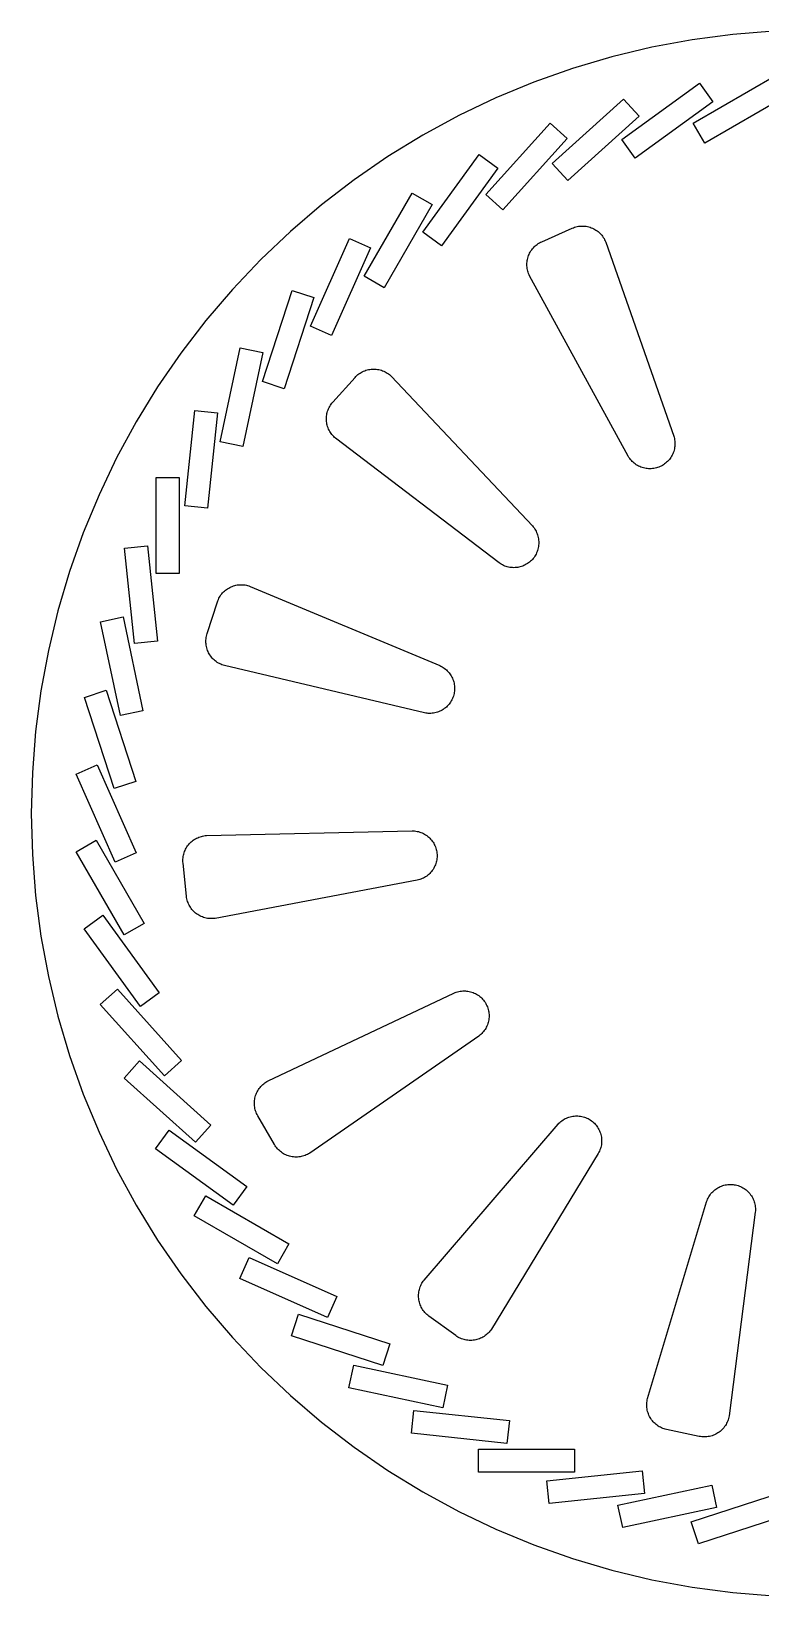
# Model space of a CAD drawing. Header units: metres. Extents: x -94 to 94, y -94 to 94.
# Drawn here: x -94 to -6.5, y -93.9 to 93.9 of the extents above; entities that cross this region are included whole.
import ezdxf

# ---------------------------------------------------------------- set-up
doc = ezdxf.new("R2010")
doc.units = ezdxf.units.M

msp = doc.modelspace()

# ---------------------------------------------------------------- linework, layer by layer
for p, q in [((-4.91957, 93.8712), (-9.82567, 93.485)), ((-14.7048, 92.8427), (-19.5437, 91.9459)), ((-9.82567, 93.485), (-14.7048, 92.8427)), ((-24.329, 90.797), (-29.0476, 89.3993)), ((-19.5437, 91.9459), (-24.329, 90.797)), ((-29.0476, 89.3993), (-33.6866, 87.7565)), ((-14.5632, 82.8495), (-4.58661, 88.6095)), ((-33.6866, 87.7565), (-38.2332, 85.8733)), ((-23.1436, 80.8733), (-13.8237, 87.6446)), ((-13.8237, 87.6446), (-12.2014, 85.4117)), ((-38.2332, 85.8733), (-42.6751, 83.7546)), ((-31.4704, 78.0111), (-22.9093, 85.7195)), ((-22.9093, 85.7195), (-21.0625, 83.6684)), ((-12.2014, 85.4117), (-21.5213, 78.6405)), ((-3.2066, 86.2192), (-13.1832, 80.4592)), ((-42.6751, 83.7546), (-47, 81.4064)), ((-39.4523, 74.2942), (-31.744, 82.8553)), ((-31.744, 82.8553), (-29.6929, 81.0085)), ((-21.0625, 83.6684), (-29.6236, 75.9601)), ((-13.1832, 80.4592), (-14.5632, 82.8495)), ((-47, 81.4064), (-51.1961, 78.835)), ((-29.6929, 81.0085), (-37.4013, 72.4474)), ((-21.5213, 78.6405), (-23.1436, 80.8733)), ((-47.0021, 69.7634), (-40.2308, 79.0832)), ((-40.2308, 79.0832), (-37.9979, 77.461)), ((-51.1961, 78.835), (-55.2518, 76.0476)), ((-37.9979, 77.461), (-44.7692, 68.1411)), ((-29.6236, 75.9601), (-31.4704, 78.0111)), ((-55.2518, 76.0476), (-59.1561, 73.0517)), ((-54.0368, 64.4681), (-48.2769, 74.4447)), ((-48.2769, 74.4447), (-45.8866, 73.0647)), ((-37.4013, 72.4474), (-39.4523, 74.2942)), ((-59.1561, 73.0517), (-62.8983, 69.8556)), ((-45.8866, 73.0647), (-51.6466, 63.0881)), ((-62.8983, 69.8556), (-66.468, 66.468)), ((-44.7692, 68.1411), (-47.0021, 69.7634)), ((-32.7391, 68.616), (-29.0849, 70.2429)), ((-29.0849, 70.2429), (-28.9398, 70.303)), ((-28.9398, 70.303), (-28.7917, 70.3554)), ((-28.7917, 70.3554), (-28.6411, 70.4001)), ((-28.6411, 70.4001), (-28.4884, 70.4367)), ((-28.4884, 70.4367), (-28.334, 70.4653)), ((-28.334, 70.4653), (-28.1783, 70.4858)), ((-28.1783, 70.4858), (-28.0217, 70.4982)), ((-28.0217, 70.4982), (-27.8647, 70.5023)), ((-27.8647, 70.5023), (-27.7077, 70.4982)), ((-27.7077, 70.4982), (-27.5511, 70.4858)), ((-27.5511, 70.4858), (-27.3954, 70.4653)), ((-27.3954, 70.4653), (-27.241, 70.4367)), ((-27.241, 70.4367), (-27.0882, 70.4001)), ((-27.0882, 70.4001), (-26.9376, 70.3555)), ((-26.9376, 70.3555), (-26.7896, 70.303)), ((-26.7896, 70.303), (-26.6445, 70.2429)), ((-26.6445, 70.2429), (-26.5027, 70.1753)), ((-26.5027, 70.1753), (-26.3647, 70.1004)), ((-26.3647, 70.1004), (-26.2308, 70.0183)), ((-26.2308, 70.0183), (-26.1013, 69.9293)), ((-26.1013, 69.9293), (-25.9767, 69.8337)), ((-25.9767, 69.8337), (-25.8573, 69.7317)), ((-25.8573, 69.7317), (-25.7434, 69.6236)), ((-25.7434, 69.6236), (-25.6352, 69.5097)), ((-25.6352, 69.5097), (-25.5332, 69.3902)), ((-60.4796, 58.4666), (-55.794, 68.9906)), ((-53.2726, 67.868), (-57.9582, 57.344)), ((-55.794, 68.9906), (-53.2726, 67.868)), ((-34.0349, 67.5092), (-33.9459, 67.6387)), ((-33.9459, 67.6387), (-33.8503, 67.7633)), ((-33.8503, 67.7633), (-33.7483, 67.8827)), ((-33.7483, 67.8827), (-33.6402, 67.9967)), ((-33.6402, 67.9967), (-33.5262, 68.1048)), ((-33.5262, 68.1048), (-33.4068, 68.2068)), ((-33.4068, 68.2068), (-33.2822, 68.3024)), ((-33.2822, 68.3024), (-33.1528, 68.3913)), ((-33.1528, 68.3913), (-33.0188, 68.4734)), ((-33.0188, 68.4734), (-32.8808, 68.5484)), ((-32.8808, 68.5484), (-32.7391, 68.616)), ((-25.5332, 69.3902), (-25.4376, 69.2656)), ((-25.4376, 69.2656), (-25.3487, 69.1362)), ((-25.3487, 69.1362), (-25.2666, 69.0023)), ((-25.2666, 69.0023), (-25.1917, 68.8642)), ((-25.1917, 68.8642), (-25.124, 68.7225)), ((-25.124, 68.7225), (-25.0639, 68.5774)), ((-25.0639, 68.5774), (-16.9026, 45.2992)), ((-66.468, 66.468), (-69.8556, 62.8983)), ((-34.5188, 65.8753), (-34.5147, 66.0323)), ((-34.5147, 65.7183), (-34.5188, 65.8753)), ((-34.5147, 66.0323), (-34.5024, 66.1889)), ((-34.5024, 65.5618), (-34.5147, 65.7183)), ((-34.5024, 66.1889), (-34.4819, 66.3446)), ((-34.4819, 66.3446), (-34.4533, 66.4991)), ((-34.4533, 66.4991), (-34.4166, 66.6518)), ((-34.4166, 66.6518), (-34.372, 66.8024)), ((-34.372, 66.8024), (-34.3196, 66.9504)), ((-34.3196, 66.9504), (-34.2595, 67.0956)), ((-34.2595, 67.0956), (-34.1919, 67.2373)), ((-34.1919, 67.2373), (-34.1169, 67.3753)), ((-34.1169, 67.3753), (-34.0349, 67.5092)), ((-51.6466, 63.0881), (-54.0368, 64.4681)), ((-34.4819, 65.406), (-34.5024, 65.5618)), ((-34.4533, 65.2516), (-34.4819, 65.406)), ((-34.4166, 65.0989), (-34.4533, 65.2516)), ((-34.372, 64.9483), (-34.4166, 65.0989)), ((-34.3196, 64.8002), (-34.372, 64.9483)), ((-34.2595, 64.6551), (-34.3196, 64.8002)), ((-34.1919, 64.5134), (-34.2595, 64.6551)), ((-22.3538, 42.8722), (-34.1919, 64.5134)), ((-69.8556, 62.8983), (-73.0517, 59.1561)), ((-66.2597, 51.8244), (-62.6998, 62.7806)), ((-62.6998, 62.7806), (-60.0749, 61.9277)), ((-60.0749, 61.9277), (-63.6348, 50.9716)), ((-73.0517, 59.1561), (-76.0476, 55.2518)), ((-57.9582, 57.344), (-60.4796, 58.4666)), ((-76.0476, 55.2518), (-78.835, 51.1961)), ((-71.3139, 44.6145), (-68.9187, 55.8828)), ((-68.9187, 55.8828), (-66.219, 55.3089)), ((-66.219, 55.3089), (-68.6142, 44.0407)), ((-54.9187, 52.5622), (-54.7993, 52.6642)), ((-54.7993, 52.6642), (-54.6747, 52.7599)), ((-54.6747, 52.7599), (-54.5452, 52.8488)), ((-54.5452, 52.8488), (-54.4113, 52.9309)), ((-54.4113, 52.9309), (-54.2733, 53.0058)), ((-54.2733, 53.0058), (-54.1315, 53.0734)), ((-54.1315, 53.0734), (-53.9864, 53.1336)), ((-53.9864, 53.1336), (-53.8384, 53.186)), ((-53.8384, 53.186), (-53.6878, 53.2306)), ((-53.6878, 53.2306), (-53.535, 53.2673)), ((-53.535, 53.2673), (-53.3806, 53.2959)), ((-53.3806, 53.2959), (-53.2249, 53.3164)), ((-53.2249, 53.3164), (-53.0683, 53.3287)), ((-53.0683, 53.3287), (-52.9113, 53.3328)), ((-52.9113, 53.3328), (-52.7543, 53.3287)), ((-52.7543, 53.3287), (-52.5977, 53.3164)), ((-52.5977, 53.3164), (-52.442, 53.2959)), ((-52.442, 53.2959), (-52.2876, 53.2673)), ((-52.2876, 53.2673), (-52.1348, 53.2306)), ((-52.1348, 53.2306), (-51.9843, 53.186)), ((-51.9843, 53.186), (-51.8362, 53.1336)), ((-51.8362, 53.1336), (-51.6911, 53.0734)), ((-51.6911, 53.0734), (-51.5493, 53.0058)), ((-51.5493, 53.0058), (-51.4113, 52.9309)), ((-51.4113, 52.9309), (-51.2774, 52.8488)), ((-51.2774, 52.8488), (-51.1479, 52.7599)), ((-51.1479, 52.7599), (-51.0233, 52.6642)), ((-51.0233, 52.6642), (-50.9039, 52.5623)), ((-78.835, 51.1961), (-81.4064, 47)), ((-63.6348, 50.9716), (-66.2597, 51.8244)), ((-57.8173, 49.3676), (-55.1407, 52.3402)), ((-55.1407, 52.3402), (-55.0326, 52.4541)), ((-55.0326, 52.4541), (-54.9187, 52.5622)), ((-50.9039, 52.5623), (-50.79, 52.4541)), ((-50.79, 52.4541), (-33.8662, 34.508)), ((-58.2608, 48.7222), (-58.1859, 48.8602)), ((-58.1859, 48.8602), (-58.1038, 48.9942)), ((-58.1038, 48.9942), (-58.0149, 49.1236)), ((-58.0149, 49.1236), (-57.9193, 49.2482)), ((-57.9193, 49.2482), (-57.8173, 49.3676)), ((-81.4064, 47), (-83.7546, 42.6751)), ((-75.5867, 36.9158), (-74.3825, 48.3727)), ((-74.3825, 48.3727), (-71.6376, 48.0842)), ((-71.6376, 48.0842), (-72.8418, 36.6273)), ((-58.5878, 47.3602), (-58.5837, 47.5172)), ((-58.5837, 47.2032), (-58.5878, 47.3602)), ((-58.5837, 47.5172), (-58.5714, 47.6738)), ((-58.5714, 47.0466), (-58.5837, 47.2032)), ((-58.5714, 47.6738), (-58.5509, 47.8295)), ((-58.5509, 46.8909), (-58.5714, 47.0466)), ((-58.5509, 47.8295), (-58.5223, 47.984)), ((-58.5223, 47.984), (-58.4856, 48.1367)), ((-58.4856, 48.1367), (-58.441, 48.2873)), ((-58.441, 48.2873), (-58.3886, 48.4353)), ((-58.3886, 48.4353), (-58.3285, 48.5804)), ((-58.3285, 48.5804), (-58.2608, 48.7222)), ((-58.5223, 46.7365), (-58.5509, 46.8909)), ((-58.4856, 46.5838), (-58.5223, 46.7365)), ((-58.441, 46.4332), (-58.4856, 46.5838)), ((-58.3886, 46.2851), (-58.441, 46.4332)), ((-58.3284, 46.14), (-58.3886, 46.2851)), ((-58.2608, 45.9983), (-58.3284, 46.14)), ((-58.1859, 45.8602), (-58.2608, 45.9983)), ((-58.1038, 45.7263), (-58.1859, 45.8602)), ((-58.0149, 45.5969), (-58.1038, 45.7263)), ((-57.9193, 45.4723), (-58.0149, 45.5969)), ((-57.8172, 45.3529), (-57.9193, 45.4723)), ((-57.7091, 45.2389), (-57.8172, 45.3529)), ((-57.5952, 45.1308), (-57.7091, 45.2389)), ((-57.4758, 45.0288), (-57.5952, 45.1308)), ((-16.9026, 45.2992), (-16.858, 45.1486)), ((-16.858, 45.1486), (-16.8213, 44.9959)), ((-68.6142, 44.0407), (-71.3139, 44.6145)), ((-37.8589, 30.0736), (-57.4758, 45.0288)), ((-16.955, 43.2971), (-17.0151, 43.152)), ((-16.9026, 43.4451), (-16.955, 43.2971)), ((-16.858, 43.5957), (-16.9026, 43.4451)), ((-16.8213, 43.7485), (-16.858, 43.5957)), ((-16.8213, 44.9959), (-16.7927, 44.8415)), ((-16.7927, 43.9029), (-16.8213, 43.7485)), ((-16.7927, 44.8415), (-16.7722, 44.6858)), ((-16.7722, 44.0586), (-16.7927, 43.9029)), ((-16.7722, 44.6858), (-16.7599, 44.5292)), ((-16.7599, 44.2152), (-16.7722, 44.0586)), ((-16.7599, 44.5292), (-16.7558, 44.3722)), ((-16.7558, 44.3722), (-16.7599, 44.2152)), ((-83.7546, 42.6751), (-85.8733, 38.2332)), ((-22.2718, 42.7383), (-22.3538, 42.8722)), ((-22.1828, 42.6088), (-22.2718, 42.7383)), ((-22.0872, 42.4842), (-22.1828, 42.6088)), ((-21.9852, 42.3648), (-22.0872, 42.4842)), ((-21.8771, 42.2509), (-21.9852, 42.3648)), ((-21.7632, 42.1428), (-21.8771, 42.2509)), ((-21.6437, 42.0408), (-21.7632, 42.1428)), ((-21.5191, 41.9451), (-21.6437, 42.0408)), ((-21.3897, 41.8562), (-21.5191, 41.9451)), ((-21.2558, 41.7741), (-21.3897, 41.8562)), ((-21.1177, 41.6992), (-21.2558, 41.7741)), ((-20.976, 41.6316), (-21.1177, 41.6992)), ((-20.8309, 41.5715), (-20.976, 41.6316)), ((-20.6828, 41.519), (-20.8309, 41.5715)), ((-20.5322, 41.4744), (-20.6828, 41.519)), ((-20.3795, 41.4377), (-20.5322, 41.4744)), ((-20.2251, 41.4091), (-20.3795, 41.4377)), ((-20.0693, 41.3886), (-20.2251, 41.4091)), ((-19.9128, 41.3763), (-20.0693, 41.3886)), ((-19.7558, 41.3722), (-19.9128, 41.3763)), ((-19.5988, 41.3763), (-19.7558, 41.3722)), ((-19.4422, 41.3886), (-19.5988, 41.3763)), ((-19.2865, 41.4091), (-19.4422, 41.3886)), ((-19.132, 41.4377), (-19.2865, 41.4091)), ((-18.9793, 41.4744), (-19.132, 41.4377)), ((-18.8287, 41.519), (-18.9793, 41.4744)), ((-18.6806, 41.5715), (-18.8287, 41.519)), ((-18.5356, 41.6316), (-18.6806, 41.5715)), ((-18.3938, 41.6992), (-18.5356, 41.6316)), ((-18.2558, 41.7741), (-18.3938, 41.6992)), ((-18.1219, 41.8562), (-18.2558, 41.7741)), ((-17.9924, 41.9451), (-18.1219, 41.8562)), ((-17.8678, 42.0408), (-17.9924, 41.9451)), ((-17.7484, 42.1427), (-17.8678, 42.0408)), ((-17.6344, 42.2509), (-17.7484, 42.1427)), ((-17.5263, 42.3648), (-17.6344, 42.2509)), ((-17.4243, 42.4842), (-17.5263, 42.3648)), ((-17.3287, 42.6088), (-17.4243, 42.4842)), ((-17.2398, 42.7383), (-17.3287, 42.6088)), ((-17.1577, 42.8722), (-17.2398, 42.7383)), ((-17.0828, 43.0102), (-17.1577, 42.8722)), ((-17.0151, 43.152), (-17.0828, 43.0102)), ((-79.0314, 28.8126), (-79.0314, 40.3326)), ((-79.0314, 40.3326), (-76.2714, 40.3326)), ((-76.2714, 40.3326), (-76.2714, 28.8126)), ((-85.8733, 38.2332), (-87.7565, 33.6866)), ((-72.8418, 36.6273), (-75.5867, 36.9158)), ((-33.8662, 34.508), (-33.7642, 34.3886)), ((-33.7642, 34.3886), (-33.6685, 34.264)), ((-33.6685, 34.264), (-33.5796, 34.1345)), ((-33.5796, 34.1345), (-33.4975, 34.0006)), ((-33.4975, 34.0006), (-33.4226, 33.8626)), ((-33.4226, 33.8626), (-33.355, 33.7208)), ((-87.7565, 33.6866), (-89.3993, 29.0476)), ((-82.8143, 31.8506), (-80.0694, 32.1391)), ((-80.0694, 32.1391), (-78.8653, 20.6822)), ((-33.355, 33.7208), (-33.2948, 33.5757)), ((-33.2948, 33.5757), (-33.2424, 33.4277)), ((-33.2424, 33.4277), (-33.1978, 33.2771)), ((-33.1978, 33.2771), (-33.1611, 33.1243)), ((-33.1325, 32.0313), (-33.1612, 31.8769)), ((-33.1611, 33.1243), (-33.1325, 32.9699)), ((-33.1325, 32.9699), (-33.112, 32.8142)), ((-33.112, 32.187), (-33.1325, 32.0313)), ((-33.112, 32.8142), (-33.0997, 32.6576)), ((-33.0997, 32.3436), (-33.112, 32.187)), ((-33.0997, 32.6576), (-33.0956, 32.5006)), ((-33.0956, 32.5006), (-33.0997, 32.3436)), ((-81.6102, 20.3937), (-82.8143, 31.8506)), ((-37.7295, 29.9846), (-37.8589, 30.0736)), ((-34.3322, 30.0736), (-34.4617, 29.9846)), ((-34.2076, 30.1692), (-34.3322, 30.0736)), ((-34.0882, 30.2712), (-34.2076, 30.1692)), ((-33.9743, 30.3793), (-34.0882, 30.2712)), ((-33.8662, 30.4932), (-33.9743, 30.3793)), ((-33.7642, 30.6126), (-33.8662, 30.4932)), ((-33.6685, 30.7373), (-33.7642, 30.6126)), ((-33.5796, 30.8667), (-33.6685, 30.7373)), ((-33.4975, 31.0006), (-33.5796, 30.8667)), ((-33.4226, 31.1386), (-33.4975, 31.0006)), ((-33.3549, 31.2804), (-33.4226, 31.1386)), ((-33.2948, 31.4255), (-33.3549, 31.2804)), ((-33.2424, 31.5736), (-33.2948, 31.4255)), ((-33.1978, 31.7242), (-33.2424, 31.5736)), ((-33.1612, 31.8769), (-33.1978, 31.7242)), ((-89.3993, 29.0476), (-90.797, 24.329)), ((-76.2714, 28.8126), (-79.0314, 28.8126)), ((-37.5956, 29.9026), (-37.7295, 29.9846)), ((-37.4576, 29.8276), (-37.5956, 29.9026)), ((-37.3158, 29.76), (-37.4576, 29.8276)), ((-37.1707, 29.6999), (-37.3158, 29.76)), ((-37.0226, 29.6474), (-37.1707, 29.6999)), ((-36.872, 29.6028), (-37.0226, 29.6474)), ((-36.7193, 29.5662), (-36.872, 29.6028)), ((-36.5649, 29.5376), (-36.7193, 29.5662)), ((-36.4092, 29.517), (-36.5649, 29.5376)), ((-36.2526, 29.5047), (-36.4092, 29.517)), ((-36.0956, 29.5006), (-36.2526, 29.5047)), ((-35.9386, 29.5047), (-36.0956, 29.5006)), ((-35.782, 29.517), (-35.9386, 29.5047)), ((-35.6263, 29.5376), (-35.782, 29.517)), ((-35.4718, 29.5662), (-35.6263, 29.5376)), ((-35.3191, 29.6028), (-35.4718, 29.5662)), ((-35.1685, 29.6475), (-35.3191, 29.6028)), ((-35.0205, 29.6999), (-35.1685, 29.6475)), ((-34.8754, 29.76), (-35.0205, 29.6999)), ((-34.7336, 29.8276), (-34.8754, 29.76)), ((-34.5956, 29.9025), (-34.7336, 29.8276)), ((-34.4617, 29.9846), (-34.5956, 29.9025)), ((-71.2361, 26.2237), (-71.1405, 26.3483)), ((-71.1405, 26.3483), (-71.0385, 26.4677)), ((-71.0385, 26.4677), (-70.9304, 26.5817)), ((-70.9304, 26.5817), (-70.8165, 26.6898)), ((-70.8165, 26.6898), (-70.697, 26.7918)), ((-70.697, 26.7918), (-70.5724, 26.8874)), ((-70.5724, 26.8874), (-70.443, 26.9763)), ((-70.443, 26.9763), (-70.3091, 27.0584)), ((-70.3091, 27.0584), (-70.1711, 27.1333)), ((-70.1711, 27.1333), (-70.0293, 27.201)), ((-70.0293, 27.201), (-69.8842, 27.2611)), ((-69.8842, 27.2611), (-69.7361, 27.3135)), ((-69.7361, 27.3135), (-69.5855, 27.3581)), ((-69.5855, 27.3581), (-69.4328, 27.3948)), ((-69.4328, 27.3948), (-69.2784, 27.4234)), ((-69.2784, 27.4234), (-69.1227, 27.4439)), ((-69.1227, 27.4439), (-68.9661, 27.4562)), ((-68.9661, 27.4562), (-68.8091, 27.4603)), ((-68.8091, 27.4603), (-68.6521, 27.4562)), ((-68.6521, 27.4562), (-68.4955, 27.4439)), ((-68.4955, 27.4439), (-68.3398, 27.4234)), ((-68.3398, 27.4234), (-68.1853, 27.3948)), ((-68.1853, 27.3948), (-68.0326, 27.3581)), ((-68.0326, 27.3581), (-67.882, 27.3135)), ((-67.882, 27.3135), (-67.734, 27.2611)), ((-67.734, 27.2611), (-44.974, 17.75)), ((-72.8983, 21.5832), (-71.6622, 25.3874)), ((-71.6622, 25.3874), (-71.6098, 25.5354)), ((-71.6098, 25.5354), (-71.5497, 25.6805)), ((-71.5497, 25.6805), (-71.4821, 25.8223)), ((-71.4821, 25.8223), (-71.4072, 25.9603)), ((-71.4072, 25.9603), (-71.3251, 26.0943)), ((-71.3251, 26.0943), (-71.2361, 26.2237)), ((-90.797, 24.329), (-91.9459, 19.5437)), ((-85.69, 23.0197), (-82.9903, 23.5935)), ((-83.2948, 11.7514), (-85.69, 23.0197)), ((-82.9903, 23.5935), (-80.5951, 12.3253)), ((-78.8653, 20.6822), (-81.6102, 20.3937)), ((-73.0452, 20.6561), (-73.041, 20.8131)), ((-73.041, 20.4991), (-73.0452, 20.6561)), ((-73.041, 20.8131), (-73.0287, 20.9697)), ((-73.0287, 20.9697), (-73.0082, 21.1254)), ((-73.0082, 21.1254), (-72.9796, 21.2798)), ((-72.9796, 21.2798), (-72.9429, 21.4326)), ((-72.9429, 21.4326), (-72.8983, 21.5832)), ((-91.9459, 19.5437), (-92.8427, 14.7048)), ((-73.0287, 20.3425), (-73.041, 20.4991)), ((-73.0082, 20.1868), (-73.0287, 20.3425)), ((-72.9796, 20.0324), (-73.0082, 20.1868)), ((-72.9429, 19.8797), (-72.9796, 20.0324)), ((-72.8983, 19.7291), (-72.9429, 19.8797)), ((-72.8459, 19.581), (-72.8983, 19.7291)), ((-72.7858, 19.4359), (-72.8459, 19.581)), ((-72.7182, 19.2942), (-72.7858, 19.4359)), ((-72.6432, 19.1561), (-72.7182, 19.2942)), ((-72.5612, 19.0222), (-72.6432, 19.1561)), ((-72.4722, 18.8928), (-72.5612, 19.0222)), ((-72.3766, 18.7682), (-72.4722, 18.8928)), ((-72.2746, 18.6487), (-72.3766, 18.7682)), ((-72.1665, 18.5348), (-72.2746, 18.6487)), ((-72.0525, 18.4267), (-72.1665, 18.5348)), ((-71.9331, 18.3247), (-72.0525, 18.4267)), ((-71.8085, 18.2291), (-71.9331, 18.3247)), ((-71.679, 18.1401), (-71.8085, 18.2291)), ((-71.5452, 18.0581), (-71.679, 18.1401)), ((-71.4071, 17.9831), (-71.5452, 18.0581)), ((-71.2654, 17.9155), (-71.4071, 17.9831)), ((-71.1202, 17.8554), (-71.2654, 17.9155)), ((-70.9722, 17.8029), (-71.1202, 17.8554)), ((-70.8216, 17.7583), (-70.9722, 17.8029)), ((-46.8179, 12.075), (-70.8216, 17.7583)), ((-44.974, 17.75), (-44.8322, 17.6824)), ((-44.8322, 17.6824), (-44.6942, 17.6075)), ((-44.6942, 17.6075), (-44.5602, 17.5254)), ((-44.5602, 17.5254), (-44.4308, 17.4364)), ((-44.4308, 17.4364), (-44.3062, 17.3408)), ((-44.3062, 17.3408), (-44.1868, 17.2388)), ((-44.1868, 17.2388), (-44.0728, 17.1307)), ((-44.0728, 17.1307), (-43.9647, 17.0168)), ((-43.9647, 17.0168), (-43.8627, 16.8973)), ((-43.8627, 16.8973), (-43.7671, 16.7727)), ((-43.7671, 16.7727), (-43.6781, 16.6433)), ((-43.6781, 16.6433), (-43.5961, 16.5094)), ((-43.5961, 16.5094), (-43.5211, 16.3714)), ((-43.5211, 16.3714), (-43.4535, 16.2296)), ((-43.4535, 16.2296), (-43.3934, 16.0845)), ((-43.3934, 16.0845), (-43.341, 15.9364)), ((-43.341, 15.9364), (-43.2964, 15.7858)), ((-43.2964, 15.7858), (-43.2597, 15.6331)), ((-43.2597, 15.6331), (-43.2311, 15.4787)), ((-43.2311, 15.4787), (-43.2106, 15.323)), ((-43.2106, 15.323), (-43.1983, 15.1664)), ((-43.1983, 15.1664), (-43.1942, 15.0094)), ((-92.8427, 14.7048), (-93.485, 9.82567)), ((-87.6268, 13.9366), (-85.0018, 14.7894)), ((-84.0669, 2.98038), (-87.6268, 13.9366)), ((-85.0018, 14.7894), (-81.442, 3.83327)), ((-43.7671, 13.246), (-43.8627, 13.1214)), ((-43.6781, 13.3755), (-43.7671, 13.246)), ((-43.5961, 13.5094), (-43.6781, 13.3755)), ((-43.5211, 13.6474), (-43.5961, 13.5094)), ((-43.4535, 13.7892), (-43.5211, 13.6474)), ((-43.3934, 13.9343), (-43.4535, 13.7892)), ((-43.341, 14.0823), (-43.3934, 13.9343)), ((-43.2964, 14.2329), (-43.341, 14.0823)), ((-43.2597, 14.3857), (-43.2964, 14.2329)), ((-43.2311, 14.5401), (-43.2597, 14.3857)), ((-43.2106, 14.6958), (-43.2311, 14.5401)), ((-43.1983, 14.8524), (-43.2106, 14.6958)), ((-43.1942, 15.0094), (-43.1983, 14.8524)), ((-80.5951, 12.3253), (-83.2948, 11.7514)), ((-46.6635, 12.0463), (-46.8179, 12.075)), ((-46.5078, 12.0258), (-46.6635, 12.0463)), ((-46.3512, 12.0135), (-46.5078, 12.0258)), ((-46.1942, 12.0094), (-46.3512, 12.0135)), ((-46.0372, 12.0135), (-46.1942, 12.0094)), ((-45.8806, 12.0258), (-46.0372, 12.0135)), ((-45.7249, 12.0463), (-45.8806, 12.0258)), ((-45.5704, 12.075), (-45.7249, 12.0463)), ((-45.4177, 12.1116), (-45.5704, 12.075)), ((-45.2671, 12.1562), (-45.4177, 12.1116)), ((-45.119, 12.2086), (-45.2671, 12.1562)), ((-44.9739, 12.2688), (-45.119, 12.2086)), ((-44.8322, 12.3364), (-44.9739, 12.2688)), ((-44.6942, 12.4113), (-44.8322, 12.3364)), ((-44.5602, 12.4934), (-44.6942, 12.4113)), ((-44.4308, 12.5823), (-44.5602, 12.4934)), ((-44.3062, 12.6779), (-44.4308, 12.5823)), ((-44.1868, 12.78), (-44.3062, 12.6779)), ((-44.0728, 12.8881), (-44.1868, 12.78)), ((-43.9647, 13.002), (-44.0728, 12.8881)), ((-43.8627, 13.1214), (-43.9647, 13.002)), ((-93.485, 9.82567), (-93.8712, 4.91957)), ((-88.6035, 4.70071), (-86.0821, 5.8233)), ((-86.0821, 5.8233), (-81.3965, -4.70071)), ((-93.8712, 4.91957), (-94, 0)), ((-83.9179, -5.8233), (-88.6035, 4.70071)), ((-81.442, 3.83327), (-84.0669, 2.98038)), ((-94, 0), (-93.8712, -4.91957)), ((-88.6095, -4.58661), (-86.2192, -3.2066)), ((-86.2192, -3.2066), (-80.4592, -13.1832)), ((-75.2362, -3.87817), (-75.1406, -3.75357)), ((-75.1406, -3.75357), (-75.0386, -3.63414)), ((-75.0386, -3.63414), (-74.9305, -3.5202)), ((-74.9305, -3.5202), (-74.8165, -3.41209)), ((-74.8165, -3.41209), (-74.6971, -3.31009)), ((-74.6971, -3.31009), (-74.5725, -3.21448)), ((-74.5725, -3.21448), (-74.4431, -3.12552)), ((-74.4431, -3.12552), (-74.3091, -3.04346)), ((-74.3091, -3.04346), (-74.1711, -2.96851)), ((-74.1711, -2.96851), (-74.0294, -2.90089)), ((-74.0294, -2.90089), (-73.8842, -2.84079)), ((-73.8842, -2.84079), (-73.7362, -2.78836)), ((-73.7362, -2.78836), (-73.5856, -2.74376)), ((-73.5856, -2.74376), (-73.4329, -2.70709)), ((-73.4329, -2.70709), (-73.2784, -2.67847)), ((-73.2784, -2.67847), (-73.1227, -2.65796)), ((-73.1227, -2.65796), (-72.9662, -2.64565)), ((-72.9662, -2.64565), (-48.3053, -2.0771)), ((-48.3053, -2.0771), (-48.1483, -2.08121)), ((-48.1483, -2.08121), (-47.9918, -2.09354)), ((-47.9918, -2.09354), (-47.836, -2.11403)), ((-47.836, -2.11403), (-47.6816, -2.14265)), ((-47.6816, -2.14265), (-47.5289, -2.17932)), ((-47.5289, -2.17932), (-47.3783, -2.22392)), ((-47.3783, -2.22392), (-47.2302, -2.27635)), ((-47.2302, -2.27635), (-47.0851, -2.33646)), ((-47.0851, -2.33646), (-46.9434, -2.40407)), ((-46.9434, -2.40407), (-46.8053, -2.47902)), ((-46.8053, -2.47902), (-46.6714, -2.56108)), ((-46.6714, -2.56108), (-46.542, -2.65004)), ((-46.542, -2.65004), (-46.4174, -2.74567)), ((-46.4174, -2.74567), (-46.2979, -2.84766)), ((-46.2979, -2.84766), (-46.184, -2.95578)), ((-46.184, -2.95578), (-46.0759, -3.0697)), ((-46.0759, -3.0697), (-45.9739, -3.18913)), ((-45.9739, -3.18913), (-45.8783, -3.31375)), ((-45.8783, -3.31375), (-45.7893, -3.44318)), ((-45.7893, -3.44318), (-45.7072, -3.5771)), ((-45.7072, -3.5771), (-45.6323, -3.71512)), ((-45.6323, -3.71512), (-45.5647, -3.85689)), ((-93.8712, -4.91957), (-93.485, -9.82567)), ((-82.8495, -14.5632), (-88.6095, -4.58661)), ((-81.3965, -4.70071), (-83.9179, -5.8233)), ((-75.8091, -5.64153), (-75.805, -5.48453)), ((-75.805, -5.48453), (-75.7927, -5.32794)), ((-75.7927, -5.32794), (-75.7722, -5.17224)), ((-75.7722, -5.17224), (-75.7436, -5.01779)), ((-75.7436, -5.01779), (-75.7069, -4.86507)), ((-75.7069, -4.86507), (-75.6623, -4.71448)), ((-75.6623, -4.71448), (-75.6099, -4.56642)), ((-75.6099, -4.56642), (-75.5498, -4.42133)), ((-75.5498, -4.42133), (-75.4822, -4.27956)), ((-75.4822, -4.27956), (-75.4072, -4.14153)), ((-75.4072, -4.14153), (-75.3251, -4.00761)), ((-75.3251, -4.00761), (-75.2362, -3.87817)), ((-45.5647, -3.85689), (-45.5046, -4.002)), ((-45.5046, -4.002), (-45.4522, -4.15004)), ((-45.4522, -4.15004), (-45.4075, -4.30063)), ((-45.4075, -4.30063), (-45.3709, -4.45335)), ((-45.3709, -4.45335), (-45.3423, -4.60779)), ((-45.3423, -5.54637), (-45.3709, -5.70082)), ((-45.3423, -4.60779), (-45.3218, -4.7635)), ((-45.3218, -5.39067), (-45.3423, -5.54637)), ((-45.3218, -4.7635), (-45.3094, -4.92007)), ((-45.3094, -5.23409), (-45.3218, -5.39067)), ((-45.3094, -4.92007), (-45.3053, -5.07709)), ((-45.3053, -5.07709), (-45.3094, -5.23409)), ((-75.805, -5.79854), (-75.8091, -5.64153)), ((-75.7927, -5.95511), (-75.805, -5.79854)), ((-75.3746, -9.9332), (-75.7927, -5.95511)), ((-46.542, -7.50414), (-46.6714, -7.59309)), ((-46.4174, -7.40852), (-46.542, -7.50414)), ((-46.2979, -7.30652), (-46.4174, -7.40852)), ((-46.184, -7.19841), (-46.2979, -7.30652)), ((-46.0759, -7.08447), (-46.184, -7.19841)), ((-45.9739, -6.96504), (-46.0759, -7.08447)), ((-45.8783, -6.84044), (-45.9739, -6.96504)), ((-45.7893, -6.711), (-45.8783, -6.84044)), ((-45.7072, -6.57709), (-45.7893, -6.711)), ((-45.6323, -6.43906), (-45.7072, -6.57709)), ((-45.5647, -6.29729), (-45.6323, -6.43906)), ((-45.5046, -6.15219), (-45.5647, -6.29729)), ((-45.4522, -6.00414), (-45.5046, -6.15219)), ((-45.4075, -5.85355), (-45.4522, -6.00414)), ((-45.3709, -5.70082), (-45.4075, -5.85355)), ((-47.6816, -8.01152), (-71.9217, -12.5827)), ((-47.5289, -7.97485), (-47.6816, -8.01152)), ((-47.3783, -7.93025), (-47.5289, -7.97485)), ((-47.2302, -7.87782), (-47.3783, -7.93025)), ((-47.0851, -7.81772), (-47.2302, -7.87782)), ((-46.9434, -7.75011), (-47.0851, -7.81772)), ((-46.8053, -7.67516), (-46.9434, -7.75011)), ((-46.6714, -7.59309), (-46.8053, -7.67516)), ((-93.485, -9.82567), (-92.8427, -14.7048)), ((-75.3541, -10.0889), (-75.3746, -9.9332)), ((-75.3255, -10.2433), (-75.3541, -10.0889)), ((-75.2888, -10.3961), (-75.3255, -10.2433)), ((-75.2442, -10.5467), (-75.2888, -10.3961)), ((-75.1918, -10.6947), (-75.2442, -10.5467)), ((-75.1317, -10.8398), (-75.1918, -10.6947)), ((-75.064, -10.9816), (-75.1317, -10.8398)), ((-74.9891, -11.1196), (-75.064, -10.9816)), ((-74.907, -11.2535), (-74.9891, -11.1196)), ((-74.8181, -11.383), (-74.907, -11.2535)), ((-87.6446, -13.8237), (-85.4117, -12.2014)), ((-85.4117, -12.2014), (-78.6405, -21.5213)), ((-74.7225, -11.5076), (-74.8181, -11.383)), ((-74.6205, -11.627), (-74.7225, -11.5076)), ((-74.5124, -11.7409), (-74.6205, -11.627)), ((-74.3984, -11.849), (-74.5124, -11.7409)), ((-74.279, -11.951), (-74.3984, -11.849)), ((-74.1544, -12.0467), (-74.279, -11.951)), ((-74.0249, -12.1356), (-74.1544, -12.0467)), ((-73.891, -12.2177), (-74.0249, -12.1356)), ((-73.753, -12.2926), (-73.891, -12.2177)), ((-73.6113, -12.3602), (-73.753, -12.2926)), ((-73.4661, -12.4203), (-73.6113, -12.3602)), ((-73.3181, -12.4728), (-73.4661, -12.4203)), ((-73.1675, -12.5174), (-73.3181, -12.4728)), ((-73.0148, -12.554), (-73.1675, -12.5174)), ((-72.8603, -12.5827), (-73.0148, -12.554)), ((-72.7046, -12.6032), (-72.8603, -12.5827)), ((-72.548, -12.6155), (-72.7046, -12.6032)), ((-72.391, -12.6196), (-72.548, -12.6155)), ((-72.234, -12.6155), (-72.391, -12.6196)), ((-72.0775, -12.6032), (-72.234, -12.6155)), ((-71.9217, -12.5827), (-72.0775, -12.6032)), ((-92.8427, -14.7048), (-91.9459, -19.5437)), ((-80.8733, -23.1436), (-87.6446, -13.8237)), ((-80.4592, -13.1832), (-82.8495, -14.5632)), ((-91.9459, -19.5437), (-90.797, -24.329)), ((-85.7195, -22.9093), (-83.6684, -21.0625)), ((-83.6684, -21.0625), (-75.9601, -29.6236)), ((-78.6405, -21.5213), (-80.8733, -23.1436)), ((-65.5818, -32.0949), (-43.2843, -21.5451)), ((-43.2843, -21.5451), (-43.1392, -21.485)), ((-43.1392, -21.485), (-42.9911, -21.4325)), ((-42.9911, -21.4325), (-42.8405, -21.3879)), ((-42.8405, -21.3879), (-42.6878, -21.3513)), ((-42.6878, -21.3513), (-42.5334, -21.3226)), ((-42.5334, -21.3226), (-42.3777, -21.3021)), ((-42.3777, -21.3021), (-42.2211, -21.2898)), ((-42.2211, -21.2898), (-42.0641, -21.2857)), ((-42.0641, -21.2857), (-41.9071, -21.2898)), ((-41.9071, -21.2898), (-41.7505, -21.3021)), ((-41.7505, -21.3021), (-41.5948, -21.3226)), ((-41.5948, -21.3226), (-41.4403, -21.3513)), ((-41.4403, -21.3513), (-41.2876, -21.3879)), ((-41.2876, -21.3879), (-41.137, -21.4325)), ((-41.137, -21.4325), (-40.989, -21.485)), ((-40.989, -21.485), (-40.8439, -21.5451)), ((-40.8439, -21.5451), (-40.7021, -21.6127)), ((-40.7021, -21.6127), (-40.5641, -21.6876)), ((-40.5641, -21.6876), (-40.4302, -21.7697)), ((-40.4302, -21.7697), (-40.3007, -21.8587)), ((-40.3007, -21.8587), (-40.1761, -21.9543)), ((-40.1761, -21.9543), (-40.0567, -22.0563)), ((-40.0567, -22.0563), (-39.9427, -22.1644)), ((-39.9427, -22.1644), (-39.8346, -22.2783)), ((-39.8346, -22.2783), (-39.7326, -22.3978)), ((-39.7326, -22.3978), (-39.637, -22.5224)), ((-39.637, -22.5224), (-39.5481, -22.6518)), ((-90.797, -24.329), (-89.3993, -29.0476)), ((-78.0111, -31.4704), (-85.7195, -22.9093)), ((-39.5481, -22.6518), (-39.466, -22.7857)), ((-39.466, -22.7857), (-39.3911, -22.9237)), ((-39.3911, -22.9237), (-39.3234, -23.0655)), ((-39.3234, -23.0655), (-39.2633, -23.2106)), ((-39.2633, -23.2106), (-39.2109, -23.3587)), ((-39.2109, -23.3587), (-39.1663, -23.5092)), ((-39.1663, -23.5092), (-39.1296, -23.662)), ((-39.1296, -23.662), (-39.101, -23.8164)), ((-39.101, -23.8164), (-39.0805, -23.9721)), ((-39.0805, -23.9721), (-39.0682, -24.1287)), ((-39.0682, -24.1287), (-39.0641, -24.2857)), ((-39.0641, -24.2857), (-39.0682, -24.4427)), ((-39.7327, -26.1737), (-39.8346, -26.2931)), ((-39.637, -26.0491), (-39.7327, -26.1737)), ((-39.5481, -25.9196), (-39.637, -26.0491)), ((-39.466, -25.7857), (-39.5481, -25.9196)), ((-39.3911, -25.6477), (-39.466, -25.7857)), ((-39.3234, -25.5059), (-39.3911, -25.6477)), ((-39.2633, -25.3608), (-39.3234, -25.5059)), ((-39.2109, -25.2128), (-39.2633, -25.3608)), ((-39.1663, -25.0621), (-39.2109, -25.2128)), ((-39.1296, -24.9094), (-39.1663, -25.0621)), ((-39.101, -24.755), (-39.1296, -24.9094)), ((-39.0805, -24.5993), (-39.101, -24.755)), ((-39.0682, -24.4427), (-39.0805, -24.5993)), ((-40.3007, -26.7127), (-60.5859, -40.748)), ((-40.1761, -26.6171), (-40.3007, -26.7127)), ((-40.0567, -26.5151), (-40.1761, -26.6171)), ((-39.9428, -26.407), (-40.0567, -26.5151)), ((-39.8346, -26.2931), (-39.9428, -26.407)), ((-89.3993, -29.0476), (-87.7565, -33.6866)), ((-82.8553, -31.744), (-81.0085, -29.6929)), ((-81.0085, -29.6929), (-72.4474, -37.4013)), ((-75.9601, -29.6236), (-78.0111, -31.4704)), ((-74.2942, -39.4523), (-82.8553, -31.744)), ((-87.7565, -33.6866), (-85.8733, -38.2332)), ((-67.073, -33.8409), (-67.0206, -33.6928)), ((-67.0206, -33.6928), (-66.9605, -33.5477)), ((-66.9605, -33.5477), (-66.8929, -33.406)), ((-66.8929, -33.406), (-66.8179, -33.2679)), ((-66.8179, -33.2679), (-66.7359, -33.134)), ((-66.7359, -33.134), (-66.6469, -33.0046)), ((-66.6469, -33.0046), (-66.5513, -32.88)), ((-66.5513, -32.88), (-66.4493, -32.7606)), ((-66.4493, -32.7606), (-66.3412, -32.6466)), ((-66.3412, -32.6466), (-66.2272, -32.5385)), ((-66.2272, -32.5385), (-66.1078, -32.4365)), ((-66.1078, -32.4365), (-65.9832, -32.3409)), ((-65.9832, -32.3409), (-65.8537, -32.2519)), ((-65.8537, -32.2519), (-65.7198, -32.1699)), ((-65.7198, -32.1699), (-65.5818, -32.0949)), ((-67.2198, -34.7679), (-67.2157, -34.6109)), ((-67.2157, -34.925), (-67.2198, -34.7679)), ((-67.2157, -34.6109), (-67.2034, -34.4544)), ((-67.2034, -35.0815), (-67.2157, -34.925)), ((-67.2034, -34.4544), (-67.1829, -34.2986)), ((-67.1829, -35.2372), (-67.2034, -35.0815)), ((-67.1829, -34.2986), (-67.1543, -34.1442)), ((-67.1543, -35.3917), (-67.1829, -35.2372)), ((-67.1543, -34.1442), (-67.1176, -33.9915)), ((-67.1176, -35.5444), (-67.1543, -35.3917)), ((-67.1176, -33.9915), (-67.073, -33.8409)), ((-67.073, -35.695), (-67.1176, -35.5444)), ((-72.4474, -37.4013), (-74.2942, -39.4523)), ((-67.0206, -35.843), (-67.073, -35.695)), ((-66.9605, -35.9881), (-67.0206, -35.843)), ((-66.8929, -36.1299), (-66.9605, -35.9881)), ((-66.8179, -36.2679), (-66.8929, -36.1299)), ((-64.8179, -39.732), (-66.8179, -36.2679)), ((-46.8578, -55.9947), (-30.779, -37.2877)), ((-30.779, -37.2877), (-30.6709, -37.1738)), ((-30.6709, -37.1738), (-30.5569, -37.0657)), ((-30.5569, -37.0657), (-30.4375, -36.9637)), ((-30.4375, -36.9637), (-30.3129, -36.868)), ((-30.3129, -36.868), (-30.1835, -36.7791)), ((-30.1835, -36.7791), (-30.0496, -36.697)), ((-30.0496, -36.697), (-29.9115, -36.6221)), ((-29.9115, -36.6221), (-29.7698, -36.5545)), ((-29.7698, -36.5545), (-29.6246, -36.4944)), ((-29.6246, -36.4944), (-29.4766, -36.4419)), ((-29.4766, -36.4419), (-29.326, -36.3973)), ((-29.326, -36.3973), (-29.1733, -36.3607)), ((-29.1733, -36.3607), (-29.0188, -36.332)), ((-29.0188, -36.332), (-28.8631, -36.3115)), ((-28.8631, -36.3115), (-28.7066, -36.2992)), ((-28.7066, -36.2992), (-28.5495, -36.2951)), ((-28.5495, -36.2951), (-28.3925, -36.2992)), ((-28.3925, -36.2992), (-28.236, -36.3115)), ((-28.236, -36.3115), (-28.0803, -36.332)), ((-28.0803, -36.332), (-27.9258, -36.3607)), ((-27.9258, -36.3607), (-27.7731, -36.3973)), ((-27.7731, -36.3973), (-27.6225, -36.4419)), ((-27.6225, -36.4419), (-27.4744, -36.4944)), ((-27.4744, -36.4944), (-27.3293, -36.5545)), ((-27.3293, -36.5545), (-27.1876, -36.6221)), ((-27.1876, -36.6221), (-27.0496, -36.697)), ((-27.0496, -36.697), (-26.9156, -36.7791)), ((-26.9156, -36.7791), (-26.7862, -36.8681)), ((-26.7862, -36.8681), (-26.6616, -36.9637)), ((-26.6616, -36.9637), (-26.5422, -37.0657)), ((-26.5422, -37.0657), (-26.4282, -37.1738)), ((-26.4282, -37.1738), (-26.3201, -37.2877)), ((-26.3201, -37.2877), (-26.2181, -37.4071)), ((-26.2181, -37.4071), (-26.1225, -37.5317)), ((-26.1225, -37.5317), (-26.0335, -37.6612)), ((-85.8733, -38.2332), (-83.7546, -42.6751)), ((-79.0832, -40.2308), (-77.461, -37.9979)), ((-77.461, -37.9979), (-68.1411, -44.7692)), ((-26.0335, -37.6612), (-25.9515, -37.7951)), ((-25.9515, -37.7951), (-25.8765, -37.9331)), ((-25.8765, -37.9331), (-25.8089, -38.0749)), ((-25.8089, -38.0749), (-25.7488, -38.22)), ((-25.7488, -38.22), (-25.6964, -38.368)), ((-25.6964, -38.368), (-25.6518, -38.5186)), ((-25.6518, -38.5186), (-25.6151, -38.6714)), ((-25.6151, -38.6714), (-25.5865, -38.8258)), ((-25.5865, -38.8258), (-25.566, -38.9815)), ((-25.566, -38.9815), (-25.5537, -39.1381)), ((-25.5537, -39.1381), (-25.5496, -39.2951)), ((-25.5496, -39.2951), (-25.5537, -39.4521)), ((-69.7634, -47.0021), (-79.0832, -40.2308)), ((-64.7359, -39.866), (-64.8179, -39.732)), ((-64.6469, -39.9954), (-64.7359, -39.866)), ((-64.5513, -40.12), (-64.6469, -39.9954)), ((-64.4493, -40.2394), (-64.5513, -40.12)), ((-64.3412, -40.3533), (-64.4493, -40.2394)), ((-64.2272, -40.4615), (-64.3412, -40.3533)), ((-64.1078, -40.5635), (-64.2272, -40.4615)), ((-63.9832, -40.6591), (-64.1078, -40.5635)), ((-63.8538, -40.748), (-63.9832, -40.6591)), ((-63.7198, -40.8301), (-63.8538, -40.748)), ((-63.5818, -40.9051), (-63.7198, -40.8301)), ((-63.4401, -40.9727), (-63.5818, -40.9051)), ((-63.295, -41.0328), (-63.4401, -40.9727)), ((-63.1469, -41.0852), (-63.295, -41.0328)), ((-62.9963, -41.1298), (-63.1469, -41.0852)), ((-62.8436, -41.1665), (-62.9963, -41.1298)), ((-62.6891, -41.1951), (-62.8436, -41.1665)), ((-62.5334, -41.2156), (-62.6891, -41.1951)), ((-62.3768, -41.2279), (-62.5334, -41.2156)), ((-62.2198, -41.232), (-62.3768, -41.2279)), ((-62.0628, -41.2279), (-62.2198, -41.232)), ((-61.9062, -41.2156), (-62.0628, -41.2279)), ((-61.7505, -41.1951), (-61.9062, -41.2156)), ((-61.5961, -41.1665), (-61.7505, -41.1951)), ((-61.4434, -41.1298), (-61.5961, -41.1665)), ((-61.2928, -41.0852), (-61.4434, -41.1298)), ((-61.1447, -41.0328), (-61.2928, -41.0852)), ((-60.9996, -40.9727), (-61.1447, -41.0328)), ((-60.8579, -40.905), (-60.9996, -40.9727)), ((-60.7198, -40.8301), (-60.8579, -40.905)), ((-60.5859, -40.748), (-60.7198, -40.8301)), ((-25.9515, -40.7951), (-38.7743, -61.8677)), ((-25.8765, -40.6571), (-25.9515, -40.7951)), ((-25.8089, -40.5153), (-25.8765, -40.6571)), ((-25.7488, -40.3702), (-25.8089, -40.5153)), ((-25.6964, -40.2221), (-25.7488, -40.3702)), ((-25.6518, -40.0715), (-25.6964, -40.2221)), ((-25.6151, -39.9188), (-25.6518, -40.0715)), ((-25.5865, -39.7644), (-25.6151, -39.9188)), ((-25.566, -39.6087), (-25.5865, -39.7644)), ((-25.5537, -39.4521), (-25.566, -39.6087)), ((-83.7546, -42.6751), (-81.4064, -47)), ((-68.1411, -44.7692), (-69.7634, -47.0021)), ((-11.8619, -45.083), (-11.7325, -44.994)), ((-11.7325, -44.994), (-11.5986, -44.9119)), ((-11.5986, -44.9119), (-11.4605, -44.837)), ((-11.4605, -44.837), (-11.3188, -44.7694)), ((-11.3188, -44.7694), (-11.1737, -44.7093)), ((-11.1737, -44.7093), (-11.0256, -44.6568)), ((-11.0256, -44.6568), (-10.875, -44.6122)), ((-10.875, -44.6122), (-10.7223, -44.5756)), ((-10.7223, -44.5756), (-10.5679, -44.5469)), ((-10.5679, -44.5469), (-10.4121, -44.5264)), ((-10.4121, -44.5264), (-10.2556, -44.5141)), ((-10.2556, -44.5141), (-10.0986, -44.51)), ((-10.0986, -44.51), (-9.94154, -44.5141)), ((-9.94154, -44.5141), (-9.78497, -44.5264)), ((-9.78497, -44.5264), (-9.62924, -44.547)), ((-9.62924, -44.547), (-9.47482, -44.5756)), ((-9.47482, -44.5756), (-9.32211, -44.6122)), ((-9.32211, -44.6122), (-9.17151, -44.6568)), ((-9.17151, -44.6568), (-9.02345, -44.7093)), ((-9.02345, -44.7093), (-8.87836, -44.7694)), ((-8.87836, -44.7694), (-8.7366, -44.837)), ((-8.7366, -44.837), (-8.59856, -44.9119)), ((-8.59856, -44.9119), (-8.46465, -44.994)), ((-8.46465, -44.994), (-8.33521, -45.0829)), ((-74.4447, -48.2769), (-73.0647, -45.8866)), ((-73.0647, -45.8866), (-63.0881, -51.6466)), ((-20.0316, -70.2125), (-12.9517, -46.583)), ((-12.9517, -46.583), (-12.8993, -46.4349)), ((-12.8993, -46.4349), (-12.8392, -46.2898)), ((-12.8392, -46.2898), (-12.7716, -46.148)), ((-12.7716, -46.148), (-12.6966, -46.01)), ((-12.6966, -46.01), (-12.6146, -45.8761)), ((-12.6146, -45.8761), (-12.5256, -45.7467)), ((-12.5256, -45.7467), (-12.43, -45.622)), ((-12.43, -45.622), (-12.328, -45.5026)), ((-12.328, -45.5026), (-12.2199, -45.3887)), ((-12.2199, -45.3887), (-12.1059, -45.2806)), ((-12.1059, -45.2806), (-11.9865, -45.1786)), ((-11.9865, -45.1786), (-11.8619, -45.083)), ((-8.33521, -45.0829), (-8.2106, -45.1786)), ((-8.2106, -45.1786), (-8.09119, -45.2806)), ((-8.09119, -45.2806), (-7.97725, -45.3887)), ((-7.97725, -45.3887), (-7.86913, -45.5026)), ((-7.86913, -45.5026), (-7.76714, -45.6221)), ((-7.76714, -45.6221), (-7.67151, -45.7466)), ((-7.67151, -45.7466), (-7.58257, -45.8761)), ((-7.58257, -45.8761), (-7.50049, -46.01)), ((-7.50049, -46.01), (-7.42554, -46.148)), ((-7.42554, -46.148), (-7.35793, -46.2898)), ((-7.35793, -46.2898), (-7.29782, -46.4349)), ((-7.29782, -46.4349), (-7.24539, -46.583)), ((-7.24539, -46.583), (-7.20078, -46.7336)), ((-7.20078, -46.7336), (-7.16412, -46.8863)), ((-7.16412, -46.8863), (-7.1355, -47.0407)), ((-81.4064, -47), (-78.835, -51.1961)), ((-64.4681, -54.0368), (-74.4447, -48.2769)), ((-7.11501, -47.8236), (-10.2582, -72.2899)), ((-7.1355, -47.0407), (-7.11499, -47.1964)), ((-7.10268, -47.667), (-7.11501, -47.8236)), ((-7.11499, -47.1964), (-7.10268, -47.353)), ((-7.10268, -47.353), (-7.09857, -47.51)), ((-7.09857, -47.51), (-7.10268, -47.667)), ((-78.835, -51.1961), (-76.0476, -55.2518)), ((-63.0881, -51.6466), (-64.4681, -54.0368)), ((-68.9906, -55.794), (-67.868, -53.2726)), ((-67.868, -53.2726), (-57.344, -57.9582)), ((-76.0476, -55.2518), (-73.0517, -59.1561)), ((-58.4666, -60.4796), (-68.9906, -55.794)), ((-47.1244, -56.3827), (-47.0423, -56.2487)), ((-47.0423, -56.2487), (-46.9534, -56.1193)), ((-46.9534, -56.1193), (-46.8578, -55.9947)), ((-57.344, -57.9582), (-58.4666, -60.4796)), ((-47.5264, -57.8827), (-47.5222, -57.7256)), ((-47.5222, -58.0397), (-47.5264, -57.8827)), ((-47.5222, -57.7256), (-47.5099, -57.5691)), ((-47.5099, -58.1962), (-47.5222, -58.0397)), ((-47.5099, -57.5691), (-47.4894, -57.4134)), ((-47.4894, -58.352), (-47.5099, -58.1962)), ((-47.4894, -57.4134), (-47.4608, -57.2589)), ((-47.4608, -57.2589), (-47.4241, -57.1062)), ((-47.4241, -57.1062), (-47.3795, -56.9556)), ((-47.3795, -56.9556), (-47.3271, -56.8076)), ((-47.3271, -56.8076), (-47.267, -56.6625)), ((-47.267, -56.6625), (-47.1994, -56.5207)), ((-47.1994, -56.5207), (-47.1244, -56.3827)), ((-73.0517, -59.1561), (-69.8556, -62.8983)), ((-62.7806, -62.6998), (-61.9277, -60.0749)), ((-61.9277, -60.0749), (-50.9716, -63.6348)), ((-47.4608, -58.5064), (-47.4894, -58.352)), ((-47.4241, -58.6591), (-47.4608, -58.5064)), ((-47.3795, -58.8097), (-47.4241, -58.6591)), ((-47.3271, -58.9578), (-47.3795, -58.8097)), ((-47.267, -59.1029), (-47.3271, -58.9578)), ((-47.1994, -59.2446), (-47.267, -59.1029)), ((-47.1244, -59.3827), (-47.1994, -59.2446)), ((-47.0424, -59.5166), (-47.1244, -59.3827)), ((-46.9534, -59.646), (-47.0424, -59.5166)), ((-46.8578, -59.7706), (-46.9534, -59.646)), ((-46.7558, -59.89), (-46.8578, -59.7706)), ((-46.6477, -60.004), (-46.7558, -59.89)), ((-46.5337, -60.1121), (-46.6477, -60.004)), ((-46.4143, -60.2141), (-46.5337, -60.1121)), ((-46.2897, -60.3097), (-46.4143, -60.2141)), ((-43.0536, -62.6609), (-46.2897, -60.3097)), ((-38.7743, -61.8677), (-38.8632, -61.9972)), ((-69.8556, -62.8983), (-66.468, -66.468)), ((-51.8244, -66.2597), (-62.7806, -62.6998)), ((-50.9716, -63.6348), (-51.8244, -66.2597)), ((-42.9242, -62.7498), (-43.0536, -62.6609)), ((-42.7903, -62.8319), (-42.9242, -62.7498)), ((-42.6523, -62.9068), (-42.7903, -62.8319)), ((-42.5105, -62.9744), (-42.6523, -62.9068)), ((-42.3654, -63.0345), (-42.5105, -62.9744)), ((-42.2173, -63.087), (-42.3654, -63.0345)), ((-42.0667, -63.1316), (-42.2173, -63.087)), ((-41.914, -63.1682), (-42.0667, -63.1316)), ((-41.7596, -63.1969), (-41.914, -63.1682)), ((-41.6039, -63.2174), (-41.7596, -63.1969)), ((-41.4473, -63.2297), (-41.6039, -63.2174)), ((-41.2903, -63.2338), (-41.4473, -63.2297)), ((-41.1333, -63.2297), (-41.2903, -63.2338)), ((-40.9767, -63.2174), (-41.1333, -63.2297)), ((-40.821, -63.1969), (-40.9767, -63.2174)), ((-40.6665, -63.1682), (-40.821, -63.1969)), ((-40.5138, -63.1316), (-40.6665, -63.1682)), ((-40.3632, -63.087), (-40.5138, -63.1316)), ((-40.2152, -63.0345), (-40.3632, -63.087)), ((-40.0701, -62.9744), (-40.2152, -63.0345)), ((-39.9283, -62.9068), (-40.0701, -62.9744)), ((-39.7903, -62.8319), (-39.9283, -62.9068)), ((-39.6564, -62.7498), (-39.7903, -62.8319)), ((-39.5269, -62.6608), (-39.6564, -62.7498)), ((-39.4023, -62.5652), (-39.5269, -62.6608)), ((-39.2829, -62.4632), (-39.4023, -62.5652)), ((-39.169, -62.3551), (-39.2829, -62.4632)), ((-39.0609, -62.2412), (-39.169, -62.3551)), ((-38.9588, -62.1217), (-39.0609, -62.2412)), ((-38.8632, -61.9972), (-38.9588, -62.1217)), ((-66.468, -66.468), (-62.8983, -69.8556)), ((-55.8828, -68.9187), (-55.3089, -66.219)), ((-55.3089, -66.219), (-44.0407, -68.6142)), ((-44.6145, -71.3139), (-55.8828, -68.9187)), ((-44.0407, -68.6142), (-44.6145, -71.3139)), ((-62.8983, -69.8556), (-59.1561, -73.0517)), ((-20.1338, -70.9889), (-20.1297, -70.8319)), ((-20.1297, -71.1459), (-20.1338, -70.9889)), ((-20.1297, -70.8319), (-20.1174, -70.6754)), ((-20.1174, -71.3025), (-20.1297, -71.1459)), ((-20.1174, -70.6754), (-20.0969, -70.5196)), ((-20.0969, -71.4583), (-20.1174, -71.3025)), ((-20.0969, -70.5196), (-20.0683, -70.3652)), ((-20.0683, -70.3652), (-20.0316, -70.2125)), ((-59.1561, -73.0517), (-55.2518, -76.0476)), ((-48.3727, -74.3825), (-48.0842, -71.6376)), ((-48.0842, -71.6376), (-36.6273, -72.8418)), ((-36.6273, -72.8418), (-36.9158, -75.5867)), ((-20.0683, -71.6127), (-20.0969, -71.4583)), ((-20.0316, -71.7654), (-20.0683, -71.6127)), ((-19.987, -71.916), (-20.0316, -71.7654)), ((-19.9346, -72.064), (-19.987, -71.916)), ((-19.8745, -72.2092), (-19.9346, -72.064)), ((-19.8069, -72.3509), (-19.8745, -72.2092)), ((-19.7319, -72.4889), (-19.8069, -72.3509)), ((-19.6498, -72.6228), (-19.7319, -72.4889)), ((-19.5609, -72.7523), (-19.6498, -72.6228)), ((-19.4653, -72.8769), (-19.5609, -72.7523)), ((-19.3633, -72.9963), (-19.4653, -72.8769)), ((-19.2552, -73.1103), (-19.3633, -72.9963)), ((-19.1412, -73.2184), (-19.2552, -73.1103)), ((-19.0218, -73.3204), (-19.1412, -73.2184)), ((-10.5482, -73.1825), (-10.6232, -73.3206)), ((-10.4806, -73.0408), (-10.5482, -73.1825)), ((-10.4205, -72.8957), (-10.4806, -73.0408)), ((-10.3681, -72.7476), (-10.4205, -72.8957)), ((-10.3235, -72.597), (-10.3681, -72.7476)), ((-10.2868, -72.4443), (-10.3235, -72.597)), ((-10.2582, -72.2899), (-10.2868, -72.4443)), ((-36.9158, -75.5867), (-48.3727, -74.3825)), ((-18.8972, -73.416), (-19.0218, -73.3204)), ((-18.7678, -73.5049), (-18.8972, -73.416)), ((-18.6338, -73.587), (-18.7678, -73.5049)), ((-18.4958, -73.662), (-18.6338, -73.587)), ((-18.354, -73.7296), (-18.4958, -73.662)), ((-18.2089, -73.7897), (-18.354, -73.7296)), ((-18.0609, -73.8421), (-18.2089, -73.7897)), ((-17.9103, -73.8867), (-18.0609, -73.8421)), ((-17.7576, -73.9234), (-17.9103, -73.8867)), ((-13.845, -74.755), (-17.7576, -73.9234)), ((-13.6906, -74.7836), (-13.845, -74.755)), ((-13.5348, -74.8041), (-13.6906, -74.7836)), ((-13.3783, -74.8165), (-13.5348, -74.8041)), ((-13.2213, -74.8206), (-13.3783, -74.8165)), ((-13.0643, -74.8165), (-13.2213, -74.8206)), ((-12.9077, -74.8042), (-13.0643, -74.8165)), ((-12.752, -74.7836), (-12.9077, -74.8042)), ((-12.5975, -74.755), (-12.752, -74.7836)), ((-12.4448, -74.7184), (-12.5975, -74.755)), ((-12.2942, -74.6738), (-12.4448, -74.7184)), ((-12.1461, -74.6213), (-12.2942, -74.6738)), ((-12.001, -74.5612), (-12.1461, -74.6213)), ((-11.8593, -74.4936), (-12.001, -74.5612)), ((-11.7213, -74.4187), (-11.8593, -74.4936)), ((-11.5873, -74.3366), (-11.7213, -74.4187)), ((-11.4579, -74.2476), (-11.5873, -74.3366)), ((-11.3333, -74.152), (-11.4579, -74.2476)), ((-11.2139, -74.05), (-11.3333, -74.152)), ((-11.0999, -73.9419), (-11.2139, -74.05)), ((-10.9918, -73.828), (-11.0999, -73.9419)), ((-10.8898, -73.7085), (-10.9918, -73.828)), ((-10.7942, -73.5839), (-10.8898, -73.7085)), ((-10.7052, -73.4545), (-10.7942, -73.5839)), ((-10.6232, -73.3206), (-10.7052, -73.4545)), ((-55.2518, -76.0476), (-51.1961, -78.835)), ((-40.3326, -79.0314), (-40.3326, -76.2714)), ((-40.3326, -76.2714), (-28.8126, -76.2714)), ((-28.8126, -76.2714), (-28.8126, -79.0314)), ((-51.1961, -78.835), (-47, -81.4064)), ((-28.8126, -79.0314), (-40.3326, -79.0314)), ((-32.1391, -80.0694), (-20.6822, -78.8653)), ((-31.8506, -82.8143), (-32.1391, -80.0694)), ((-23.5935, -82.9903), (-12.3253, -80.5951)), ((-20.6822, -78.8653), (-20.3937, -81.6102)), ((-12.3253, -80.5951), (-11.7514, -83.2948)), ((-47, -81.4064), (-42.6751, -83.7546)), ((-20.3937, -81.6102), (-31.8506, -82.8143)), ((-14.7894, -85.0018), (-3.83327, -81.442)), ((-42.6751, -83.7546), (-38.2332, -85.8733)), ((-23.0197, -85.69), (-23.5935, -82.9903)), ((-11.7514, -83.2948), (-23.0197, -85.69)), ((-2.98038, -84.0669), (-13.9366, -87.6268)), ((-38.2332, -85.8733), (-33.6866, -87.7565)), ((-13.9366, -87.6268), (-14.7894, -85.0018)), ((-33.6866, -87.7565), (-29.0476, -89.3993)), ((-29.0476, -89.3993), (-24.329, -90.797)), ((-24.329, -90.797), (-19.5437, -91.9459)), ((-19.5437, -91.9459), (-14.7048, -92.8427)), ((-14.7048, -92.8427), (-9.82567, -93.485)), ((-9.82567, -93.485), (-4.91957, -93.8712))]:
    msp.add_line(p, q)

doc.saveas('drawing.dxf')
